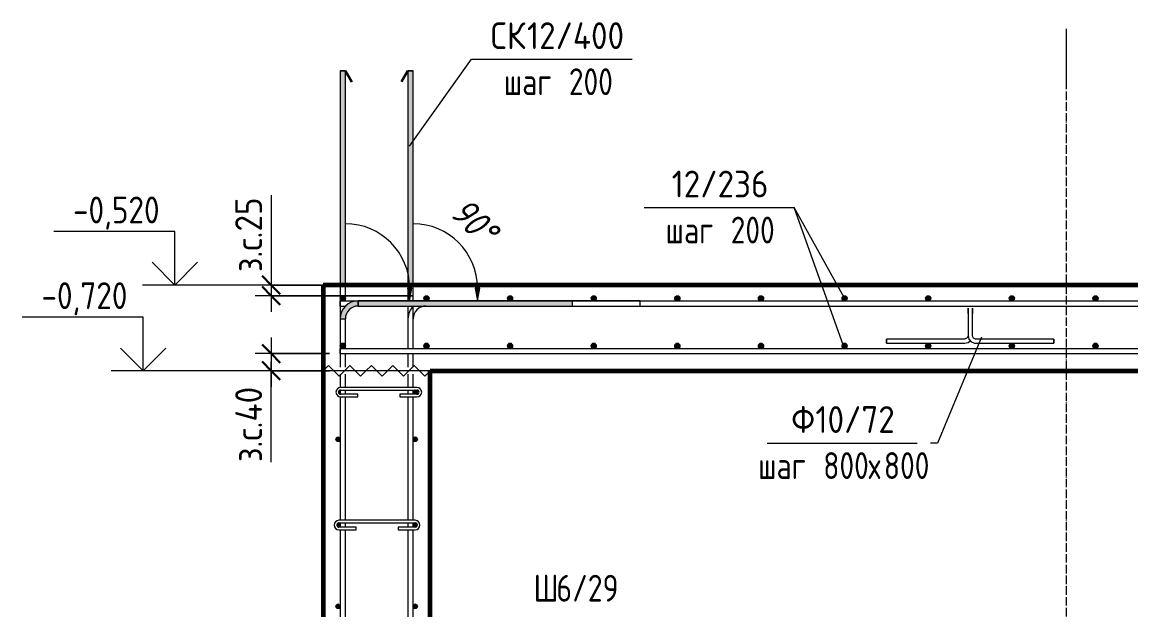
# Model space of a CAD drawing. Header units: millimetres. Extents: x 56549 to 83419, y -3049 to 32998.
# Drawn here: x 64580 to 67167, y -1278 to 93 of the extents above; entities that cross this region are included whole.
import ezdxf

# ---------------------------------------------------------------- set-up
doc = ezdxf.new("R2010")
doc.units = ezdxf.units.MM
doc.linetypes.add('02 Штрихпунктирная _20 мм_', pattern=[25, 20, -2.5, 0, -2.5])
for name, color, linetype, lineweight in [('AA_Dim', 7, 'Continuous', 9), ('AA_Dim-25', 7, 'Continuous', 9), ('AA_Oformlenie', 7, 'Continuous', 9), ('AA_Vinoska', 7, 'Continuous', 9), ('AA_Visotnaya otmetka', 7, 'Continuous', 9), ('AF_Perekritie_Опалубка', 253, 'Continuous', 20), ('AF_Stena_Опалубка', 253, 'Continuous', 20), ('KR_Armatura', 7, 'Continuous', 20), ('KR_Armatura_Tonkie', 7, 'Continuous', 20), ('Оси', 7, 'Continuous', 9)]:
    doc.layers.add(name, color=color, linetype=linetype, lineweight=lineweight)
doc.styles.add('GOST Common', font='GOST_Common.ttf', dxfattribs={"width": 0.85, "height": 62.5})
doc.styles.add('ISOCPEUR_5', font='isocpeur.TTF', dxfattribs={"width": 0.9, "height": 62.5})
doc.styles.add('ISOCPEUR_6', font='isocpeur.TTF', dxfattribs={"width": 0.8, "height": 62.5})
doc.styles.add('ISOCPEUR_7', font='isocpeur.TTF', dxfattribs={"width": 0.85, "height": 62.5})
doc.styles.add('ISOCPEUR_I', font='isocpeui.ttf', dxfattribs={"width": 0.85, "height": 62.5})
doc.dimstyles.new('00_Точн_3_знака__прозр__2', dxfattribs={"dimscale": 304.8, "dimtxt": 62.672186, "dimasz": 0.139436, "dimexe": 0.123031, "dimexo": 0.082021, "dimgap": 0.008202, "dimtad": 1, "dimdec": 3, "dimrnd": 0.001, "dimdsep": 46, "dimtxsty": 'ISOCPEUR_5', "dimblk1": 'OBLIQUE', "dimblk2": 'OBLIQUE', "dimsah": 1, "dimcen": 0.09, "dimdle": 0.123031, "dimazin": 0, "dimtfac": 1, "dimtdec": 4, "dimtix": 1, "dimtmove": 1, "dimatfit": 3, "dimfxl": 1, "dimtvp": 1, "dimtolj": 1, "dimtzin": 0, "dimlwd": 18, "dimlwe": 18, "dimarcsym": 2})

# ---------------------------------------------------------------- blocks, each defined once
blk = doc.blocks.new('351_Ряд стержней П переменный шаг _НесАрм_РабПлоск_ - Тип 1-V2-Сечение 2')
at = {"layer": 'KR_Armatura_Tonkie'}
for points in [[(58305.1, -520), (58317.1, -520), (58316.9, -20), (58305.1, -20), (58305.1, -517)], [(58463.1, -520), (58475.1, -520), (58474.9, -20), (58463.1, -20), (58463.1, -451.9)]]:
    blk.add_hatch(color=256, dxfattribs=at).paths.add_polyline_path(points)
for p, q in [((58305.1, -20), (58305.1, -520)), ((58305.1, -20), (58305.1, -520)), ((58305.1, -20), (58317.1, -20)), ((58305.1, -20), (58305.1, -520)), ((58316.9, -20), (58305.3, -20)), ((58305.3, -20), (58316.9, -20)), ((58316.9, -20), (58305.3, -20)), ((58316.9, -20), (58305.3, -20)), ((58305.3, -20), (58316.9, -20)), ((58317.1, -520), (58317.1, -20)), ((58317.1, -520), (58317.1, -20)), ((58317.1, -520), (58317.1, -20)), ((58463.1, -20), (58463.1, -520)), ((58463.1, -20), (58463.1, -520)), ((58463.1, -20), (58475.1, -20)), ((58463.1, -20), (58463.1, -520)), ((58463.5, -20), (58474.9, -20)), ((58474.9, -20), (58463.5, -20)), ((58474.9, -20), (58463.5, -20)), ((58463.5, -20), (58474.9, -20)), ((58474.9, -20), (58463.5, -20)), ((58475.1, -520), (58475.1, -20)), ((58475.1, -520), (58475.1, -20)), ((58475.1, -520), (58475.1, -20)), ((58305.1, -520), (58305.1, -598.2)), ((58305.1, -520), (58305.1, -598.2)), ((58305.1, -520), (58305.1, -598.2)), ((58317.1, -557), (58317.1, -520)), ((58317.1, -557), (58317.1, -520)), ((58317.1, -557), (58317.1, -520)), ((58463.1, -520), (58463.1, -527)), ((58463.1, -520), (58463.1, -527)), ((58463.1, -520), (58463.1, -527)), ((58463.1, -534.9), (58463.1, -557)), ((58463.1, -534.9), (58463.1, -557)), ((58463.1, -534.9), (58463.1, -557)), ((58475.1, -557), (58475.1, -520)), ((58475.1, -557), (58475.1, -520)), ((58475.1, -557), (58475.1, -520)), ((58317.1, -569.6), (58317.1, -569)), ((58317.1, -569.6), (58317.1, -569)), ((58317.1, -569.6), (58317.1, -569)), ((58463.1, -569), (58463.1, -668)), ((58463.1, -569), (58463.1, -668)), ((58463.1, -569), (58463.1, -668)), ((58475.1, -668), (58475.1, -569)), ((58475.1, -668), (58475.1, -569)), ((58475.1, -668), (58475.1, -569)), ((58305.1, -599), (58305.1, -712)), ((58305.1, -599), (58305.1, -712)), ((58305.1, -599), (58305.1, -712)), ((58317.1, -668), (58317.1, -598.2)), ((58317.1, -668), (58317.1, -598.2)), ((58317.1, -668), (58317.1, -598.2)), ((58317.1, -712), (58317.1, -680)), ((58317.1, -712), (58317.1, -680)), ((58317.1, -712), (58317.1, -680)), ((58463.1, -680), (58463.1, -712)), ((58463.1, -680), (58463.1, -712)), ((58463.1, -680), (58463.1, -712)), ((58475.1, -712), (58475.1, -680)), ((58475.1, -712), (58475.1, -680)), ((58475.1, -712), (58475.1, -680)), ((58305.1, -728), (58305.1, -759.1)), ((58305.1, -728), (58305.1, -759.1)), ((58305.1, -728), (58305.1, -759.1)), ((58317.1, -759), (58317.1, -728)), ((58317.1, -759), (58317.1, -728)), ((58317.1, -759), (58317.1, -728)), ((58463.1, -728), (58463.1, -759)), ((58463.1, -728), (58463.1, -759)), ((58463.1, -728), (58463.1, -759)), ((58475.1, -759), (58475.1, -728)), ((58475.1, -759), (58475.1, -728)), ((58475.1, -759), (58475.1, -728)), ((58305.1, -765.1), (58305.1, -774.9)), ((58305.1, -765.1), (58305.1, -774.9)), ((58305.1, -765.1), (58305.1, -774.9)), ((58317.1, -775), (58317.1, -765)), ((58317.1, -775), (58317.1, -765)), ((58317.1, -775), (58317.1, -765)), ((58463.1, -765), (58463.1, -775)), ((58463.1, -765), (58463.1, -775)), ((58463.1, -765), (58463.1, -775)), ((58475.1, -775), (58475.1, -765)), ((58475.1, -775), (58475.1, -765)), ((58475.1, -775), (58475.1, -765)), ((58305.1, -780.9), (58305.1, -1069)), ((58305.1, -780.9), (58305.1, -1069)), ((58305.1, -780.9), (58305.1, -1069)), ((58317.1, -1069), (58317.1, -781)), ((58317.1, -1069), (58317.1, -781)), ((58317.1, -1069), (58317.1, -781)), ((58463.1, -781), (58463.1, -1069)), ((58463.1, -781), (58463.1, -1069)), ((58463.1, -781), (58463.1, -1069)), ((58475.1, -1069), (58475.1, -781)), ((58475.1, -1069), (58475.1, -781)), ((58475.1, -1069), (58475.1, -781)), ((58305.1, -1075), (58305.1, -1085)), ((58305.1, -1075), (58305.1, -1085)), ((58305.1, -1075), (58305.1, -1085)), ((58317.1, -1085), (58317.1, -1075)), ((58317.1, -1085), (58317.1, -1075)), ((58317.1, -1085), (58317.1, -1075)), ((58463.1, -1075), (58463.1, -1085)), ((58463.1, -1075), (58463.1, -1085)), ((58463.1, -1075), (58463.1, -1085)), ((58475.1, -1085), (58475.1, -1075)), ((58475.1, -1085), (58475.1, -1075)), ((58475.1, -1085), (58475.1, -1075)), ((58305.1, -1091), (58305.1, -1448.9)), ((58305.1, -1091), (58305.1, -1448.9)), ((58305.1, -1091), (58305.1, -1448.9)), ((58317.1, -1448.9), (58317.1, -1091)), ((58317.1, -1448.9), (58317.1, -1091)), ((58317.1, -1448.9), (58317.1, -1091)), ((58463.1, -1091), (58463.1, -1448.9)), ((58463.1, -1091), (58463.1, -1448.9)), ((58463.1, -1091), (58463.1, -1448.9)), ((58475.1, -1448.9), (58475.1, -1091)), ((58475.1, -1448.9), (58475.1, -1091)), ((58475.1, -1448.9), (58475.1, -1091)), ((58305.1, -1454.9), (58305.1, -1464.9)), ((58305.1, -1454.9), (58305.1, -1464.9)), ((58305.1, -1454.9), (58305.1, -1464.9)), ((58305.1, -1470.9), (58305.1, -1692)), ((58305.1, -1470.9), (58305.1, -1692)), ((58305.1, -1470.9), (58305.1, -1692)), ((58317.1, -1464.9), (58317.1, -1454.9)), ((58317.1, -1464.9), (58317.1, -1454.9)), ((58317.1, -1464.9), (58317.1, -1454.9)), ((58317.1, -1692), (58317.1, -1470.9)), ((58317.1, -1692), (58317.1, -1470.9)), ((58317.1, -1692), (58317.1, -1470.9)), ((58463.1, -1454.9), (58463.1, -1464.9)), ((58463.1, -1454.9), (58463.1, -1464.9)), ((58463.1, -1454.9), (58463.1, -1464.9)), ((58463.1, -1470.9), (58463.1, -1692)), ((58463.1, -1470.9), (58463.1, -1692)), ((58463.1, -1470.9), (58463.1, -1692)), ((58475.1, -1464.9), (58475.1, -1454.9)), ((58475.1, -1464.9), (58475.1, -1454.9)), ((58475.1, -1464.9), (58475.1, -1454.9)), ((58475.1, -1692), (58475.1, -1470.9)), ((58475.1, -1692), (58475.1, -1470.9)), ((58475.1, -1692), (58475.1, -1470.9)), ((58305.1, -1708), (58305.1, -1918)), ((58305.1, -1708), (58305.1, -1918)), ((58305.1, -1708), (58305.1, -1918)), ((58317.1, -1752), (58317.1, -1708)), ((58317.1, -1752), (58317.1, -1708)), ((58317.1, -1752), (58317.1, -1708)), ((58463.1, -1708), (58463.1, -1752)), ((58463.1, -1708), (58463.1, -1752)), ((58463.1, -1708), (58463.1, -1752)), ((58475.1, -1752), (58475.1, -1708)), ((58475.1, -1752), (58475.1, -1708)), ((58475.1, -1752), (58475.1, -1708)), ((58317.1, -1764.7), (58317.1, -1764.2)), ((58317.1, -1918), (58317.1, -1764.2)), ((58317.1, -1764.7), (58317.1, -1764.2)), ((58463.1, -1764.2), (58463.1, -1918)), ((58463.1, -1764.2), (58463.1, -1918)), ((58463.1, -1764.2), (58463.1, -1918)), ((58475.1, -1918), (58475.1, -1764.2)), ((58475.1, -1918), (58475.1, -1764.2)), ((58475.1, -1918), (58475.1, -1764.2)), ((58317.1, -1918), (58317.1, -1794)), ((58317.1, -1918), (58317.1, -1794)), ((58320, -1930.5), (58317.7, -1923)), ((58320, -1930.5), (58317.7, -1923)), ((58326.7, -1939.9), (58320.8, -1932.3)), ((58326.7, -1939.9), (58320.8, -1932.3)), ((58454.9, -1938.4), (58447.4, -1944.3)), ((58454.9, -1938.4), (58447.4, -1944.3)), ((58460.3, -1930), (58456.3, -1936.5)), ((58460.3, -1930), (58456.3, -1936.5)), ((58463.1, -1918), (58461.3, -1927.5)), ((58463.1, -1918), (58461.3, -1927.5)), ((58335, -1945.2), (58328.5, -1941.3)), ((58335, -1945.2), (58328.5, -1941.3)), ((58347.1, -1948), (58337.5, -1946.3)), ((58347.1, -1948), (58337.5, -1946.3)), ((58433.1, -1948), (58347.1, -1948)), ((58433.1, -1948), (58347.1, -1948)), ((58433.1, -1948), (58347.1, -1948)), ((58347.1, -1960), (58433.1, -1960)), ((58347.1, -1960), (58433.1, -1960)), ((58347.1, -1960), (58433.1, -1960)), ((58445.5, -1945), (58438, -1947.3)), ((58445.5, -1945), (58438, -1947.3))]:
    blk.add_line(p, q, dxfattribs=at)
at = {"layer": 'KR_Armatura_Tonkie', "lineweight": 35}
for p, q in [((58317.1, -20), (58332.1, -46)), ((58317.1, -20), (58332.1, -46)), ((58317.1, -20), (58332.1, -46)), ((58463.1, -20), (58448.1, -46)), ((58463.1, -20), (58448.1, -46)), ((58463.1, -20), (58448.1, -46))]:
    blk.add_line(p, q, dxfattribs=at)
at = {"layer": 'KR_Armatura_Tonkie', "flags": 128}
for points in [[(58305.1, -1918), (58307, -1930.7), (58312.7, -1942.2), (58318.3, -1948)], [(58306.9, -1929.8), (58307, -1930.7), (58308.4, -1933.4)], [(58306.9, -1929.8), (58307, -1930.7), (58308.4, -1933.4)], [(58347.1, -1948), (58336.4, -1946), (58327.1, -1940.4), (58320.5, -1931.9), (58317.3, -1921.5), (58317.1, -1918)], [(58463.1, -1918), (58461.1, -1928.7), (58455.5, -1937.9), (58447, -1944.6), (58436.6, -1947.8), (58433.1, -1948)], [(58461.7, -1948), (58466.5, -1943.4), (58472.6, -1932.1), (58475, -1919.5), (58475.1, -1918)], [(58471.2, -1934.7), (58472.6, -1932.1), (58472.9, -1930.6)], [(58471.2, -1934.7), (58472.6, -1932.1), (58472.9, -1930.6)], [(58474.5, -1922.4), (58475, -1919.5), (58475.1, -1918)], [(58474.5, -1922.4), (58475, -1919.5), (58475.1, -1918)], [(58312, -1940.7), (58312.7, -1942.2), (58314.7, -1944.3)], [(58312, -1940.7), (58312.7, -1942.2), (58314.7, -1944.3)], [(58464.8, -1945.1), (58466.5, -1943.4), (58467.6, -1941.4)], [(58464.8, -1945.1), (58466.5, -1943.4), (58467.6, -1941.4)]]:
    blk.add_lwpolyline(points, dxfattribs=at)
blk = doc.blocks.new('261_Лягушка _НесАрм_РабПлоск_ - 10 А240-3717144-Сечение 2')
at = {"layer": 'KR_Armatura_Tonkie'}
for p, q in [((59770.1, -586.5), (59770.1, -638.5)), ((59770.1, -586.5), (59770.1, -638.5)), ((59780.1, -638.5), (59780.1, -586.5)), ((59780.1, -638.5), (59780.1, -586.5)), ((59762.6, -646), (59580.1, -646)), ((59580.1, -656), (59580.1, -646)), ((59580.1, -646.2), (59580.1, -655.8)), ((59970.1, -646), (59787.6, -646)), ((59970.1, -646), (59970.1, -656)), ((59970.1, -655.8), (59970.1, -646.2)), ((59580.1, -656), (59762.6, -656)), ((59787.6, -656), (59970.1, -656))]:
    blk.add_line(p, q, dxfattribs=at)
at = {"layer": 'KR_Armatura_Tonkie', "flags": 128}
for points in [[(59770.1, -586.5), (59770.1, -579.8), (59770.1, -575.2), (59770.1, -574)], [(59770.1, -574), (59770.1, -575.9), (59770.1, -581.1), (59770.1, -586.5)], [(59780.1, -574), (59780.1, -575.9), (59780.1, -581.1), (59780.1, -586.5)], [(59780.1, -586.5), (59780.1, -579.8), (59780.1, -575.2), (59780.1, -574)], [(59770.1, -638.5), (59768.2, -643.5), (59763.4, -645.9), (59762.6, -646)], [(59770.1, -638.5), (59772, -646.5), (59777.4, -652.7), (59785, -655.8), (59787.6, -656)], [(59787.6, -646), (59782.6, -644.1), (59780.1, -639.4), (59780.1, -638.5)], [(59762.6, -656), (59770.6, -654.1), (59774.8, -650.4)]]:
    blk.add_lwpolyline(points, dxfattribs=at)
blk = doc.blocks.new('079_Шпилька _ЭлУзла_ - d6 А240-V5-Сечение 2')
at = {"layer": 'AA_Oformlenie'}
for p, q in [((58480.1, -1069), (58302.1, -1069)), ((58302.1, -1075), (58480.1, -1075)), ((58342.1, -1085), (58302.1, -1085)), ((58342.1, -1091), (58342.1, -1085)), ((58480.1, -1085), (58440.1, -1085)), ((58440.1, -1085), (58440.1, -1091)), ((58302.1, -1091), (58342.1, -1091)), ((58440.1, -1091), (58480.1, -1091))]:
    blk.add_line(p, q, dxfattribs=at)
for centre, radius, start, end in [((58302.1, -1080), 11, 90, 270), ((58302.1, -1080), 5, 90, 270), ((58480.1, -1080), 11, 270, 90), ((58480.1, -1080), 5, 270, 90)]:
    blk.add_arc(centre, radius, start, end, dxfattribs=at)
blk = doc.blocks.new('079_Шпилька _ЭлУзла_ - d6 А240-V6-Сечение 2')
at = {"layer": 'AA_Oformlenie'}
for p, q in [((58484.1, -759), (58306.1, -759)), ((58306.1, -765), (58484.1, -765)), ((58346.1, -775), (58306.1, -775)), ((58346.1, -781), (58346.1, -775)), ((58484.1, -775), (58444.1, -775)), ((58444.1, -775), (58444.1, -781)), ((58306.1, -781), (58346.1, -781)), ((58444.1, -781), (58484.1, -781))]:
    blk.add_line(p, q, dxfattribs=at)
for centre, radius, start, end in [((58306.1, -770), 11, 90, 270), ((58306.1, -770), 5, 90, 270), ((58484.1, -770), 11, 270, 90), ((58484.1, -770), 5, 270, 90)]:
    blk.add_arc(centre, radius, start, end, dxfattribs=at)
blk = doc.blocks.new('Последовательность узлов - 3мм масшт20 маскировка-904226-Сечение 2')
at = {"layer": 'AA_Oformlenie'}
for p, q in [((58265.1, -720), (58277.6, -707.5)), ((58302.6, -732.5), (58277.6, -707.5)), ((58315.1, -720), (58302.6, -732.5)), ((58315.1, -720), (58327.6, -707.5)), ((58352.6, -732.5), (58327.6, -707.5)), ((58365.1, -720), (58352.6, -732.5)), ((58365.1, -720), (58377.6, -707.5)), ((58402.6, -732.5), (58377.6, -707.5)), ((58415.1, -720), (58402.6, -732.5)), ((58415.1, -720), (58427.6, -707.5)), ((58452.6, -732.5), (58427.6, -707.5)), ((58465.1, -720), (58452.6, -732.5)), ((58465.1, -720), (58477.6, -707.5)), ((58502.6, -732.5), (58477.6, -707.5)), ((58515.1, -720), (58502.6, -732.5))]:
    blk.add_line(p, q, dxfattribs=at)
blk = doc.blocks.new('079_Обозначение загиба стержня _ЭлУзла_ - Сплошные линии-3749527-Сечение 2')
at = {"layer": 'AA_Oformlenie'}
blk.add_hatch(color=256, dxfattribs=at).paths.add_polyline_path([(58625.1, -557), (58630.4, -527), (58619.8, -527)])
for p, q in [((58630.4, -527), (58619.8, -527)), ((58619.8, -527), (58625.1, -557)), ((58625.1, -557), (58630.4, -527)), ((59005.1, -557), (58505.1, -557)), ((58505.1, -569), (59005.1, -569)), ((59005.1, -569), (59005.1, -557))]:
    blk.add_line(p, q, dxfattribs=at)
for centre, radius, start, end in [((58475.1, -527), 150, 0.0049, 90), ((58505.1, -599), 42, 134.2549, 180), ((58505.1, -599), 30, 90, 180)]:
    blk.add_arc(centre, radius, start, end, dxfattribs=at)
blk = doc.blocks.new('079_Обозначение загиба стержня _ЭлУзла_ - Сплошные линии-3749547-Сечение 2')
at = {"layer": 'AA_Oformlenie'}
for points in [[(58467, -557), (58472.1, -527), (58461.7, -527), (58466.1, -552)], [(58305, -599), (58317, -599), (58318, -591.2), (58321, -584), (58326, -577.6), (58332, -573), (58339.2, -570), (58347, -569), (58347, -557), (58336.1, -558.4), (58326, -562.6), (58316.7, -570), (58310.6, -578), (58306.4, -588.1), (58305.1, -598.2)], [(58847, -569), (58847, -557), (58347, -557), (58347, -569), (58746.6, -569)]]:
    blk.add_hatch(color=256, dxfattribs=at).paths.add_polyline_path(points)
for p, q in [((58472.2, -527), (58461.7, -527)), ((58461.7, -527), (58467, -557)), ((58467, -557), (58472.2, -527)), ((58347, -569), (58347, -557)), ((58847, -557), (58347, -557)), ((58847, -557), (58347, -557)), ((58347, -557), (58347, -569)), ((58347, -569), (58847, -569)), ((58347, -569), (58847, -569)), ((58847, -569), (58847, -557)), ((58847, -569), (58847, -557)), ((58305, -599), (58317, -599))]:
    blk.add_line(p, q, dxfattribs=at)
for centre, radius, start, end in [((58317, -527), 150, 0.0049, 90), ((58347, -599), 42, 90, 180), ((58347, -599), 42, 90, 180), ((58347, -599), 30, 90, 180), ((58347, -599), 30, 90, 180)]:
    blk.add_arc(centre, radius, start, end, dxfattribs=at)
blk = doc.blocks.new('DIMBLOCK40-Сечение 2')
at = {"layer": 'AA_Dim-25', "lineweight": 18}
for p, q in [((65161.1, -642.5), (65161.1, -757.5)), ((65297.3, -680), (65123.6, -680)), ((65161.1, -680), (65297.3, -680)), ((65297.3, -720), (65123.6, -720)), ((65161.1, -723.6), (65161.1, -700)), ((65161.1, -720), (65297.3, -720)), ((65161.1, -933.1), (65161.1, -723.6))]:
    blk.add_line(p, q, dxfattribs=at)
at = {"layer": 'AA_Dim-25', "lineweight": 30}
for p, q in [((65161.1, -680), (65139.9, -658.7)), ((65161.1, -680), (65182.4, -701.2)), ((65161.1, -720), (65139.9, -698.7)), ((65161.1, -720), (65182.4, -741.2))]:
    blk.add_line(p, q, dxfattribs=at)
at = {"layer": 'AA_Dim-25', "color": 0, "lineweight": 18, "insert": (65077.2, -933.1), "char_height": 62.5, "width": 221.363, "attachment_point": 1, "rotation": 90, "line_spacing_factor": 1.135194, "style": 'ISOCPEUR_5'}
blk.add_mtext('з.с.40', dxfattribs=at)
blk = doc.blocks.new('_Oblique')
at = {"color": 0, "linetype": 'ByBlock', "lineweight": -2}
blk.add_line((-0.5, -0.5), (0.5, 0.5), dxfattribs=at)
blk = doc.blocks.new('DIMBLOCK41-Сечение 2')
at = {"layer": 'AA_Dim-25', "lineweight": 18}
for p, q in [((65161.1, -310), (65161.1, -514.8)), ((65161.1, -482.5), (65161.1, -582.5)), ((65161.1, -514.8), (65161.1, -532.5)), ((65297.3, -520), (65123.6, -520)), ((65161.1, -520), (65297.3, -520)), ((65492.4, -545), (65123.6, -545)), ((65161.1, -545), (65492.4, -545))]:
    blk.add_line(p, q, dxfattribs=at)
at = {"layer": 'AA_Dim-25', "lineweight": 30}
for p, q in [((65161.1, -520), (65139.9, -498.7)), ((65161.1, -545), (65139.9, -523.7)), ((65161.1, -520), (65182.4, -541.2)), ((65161.1, -545), (65182.4, -566.2))]:
    blk.add_line(p, q, dxfattribs=at)
at = {"layer": 'AA_Dim-25', "color": 0, "lineweight": 18, "insert": (65077.2, -489.8), "char_height": 62.5, "width": 215.687, "attachment_point": 1, "rotation": 90, "line_spacing_factor": 1.135194, "style": 'ISOCPEUR_5'}
blk.add_mtext('з.с.25', dxfattribs=at)
blk = doc.blocks.new('042_М_Арматуры - Диам длина поз _ Шаг-2260295-Сечение 2')
at = {"layer": 'AA_Vinoska'}
blk.add_line((59014, -339.3), (59364, -339.3), dxfattribs=at)
blk = doc.blocks.new('042_М_Арматуры - Диам длина поз _ Комментарий-2260297-Сечение 2')
at = {"layer": 'AA_Vinoska'}
blk.add_line((59277.9, -1494.8), (59627.9, -1494.8), dxfattribs=at)
blk = doc.blocks.new('Высотные отметки - Стрелка вверх-400292-Сечение 2')
at = {"layer": 'AA_Vinoska'}
for p, q in [((57918.8, -395), (57636.3, -395)), ((57918.8, -520), (57918.8, -395)), ((57918.8, -520), (57865.8, -467)), ((57918.8, -520), (57971.9, -467)), ((57993.8, -520), (57843.8, -520))]:
    blk.add_line(p, q, dxfattribs=at)

msp = doc.modelspace()

# ---------------------------------------------------------------- hatches: boundary and pattern name
at = {"layer": 'KR_Armatura'}
h = msp.add_hatch(color=256, dxfattribs=at)
edge = h.paths.add_edge_path()
edge.add_arc((65328.2593, -551), 6, 0, 360)
for points in [[(65325.2593, -556.1962), (65331.2593, -556.1962), (65334.2593, -551), (65331.2593, -545.8038), (65325.2593, -545.8038), (65322.2593, -551)], [(65520.4172, -556.1962), (65526.4172, -556.1962), (65529.4172, -551), (65526.4172, -545.8038), (65520.4172, -545.8038), (65517.4172, -551)], [(65715.5751, -556.1962), (65721.5751, -556.1962), (65724.5751, -551), (65721.5751, -545.8038), (65715.5751, -545.8038), (65712.5751, -551)], [(65910.733, -556.1962), (65916.733, -556.1962), (65919.733, -551), (65916.733, -545.8038), (65910.733, -545.8038), (65907.733, -551)], [(66105.8909, -556.1962), (66111.8909, -556.1962), (66114.8909, -551), (66111.8909, -545.8038), (66105.8909, -545.8038), (66102.8909, -551)], [(66301.0488, -556.1962), (66307.0488, -556.1962), (66310.0488, -551), (66307.0488, -545.8038), (66301.0488, -545.8038), (66298.0488, -551)], [(66496.2067, -556.1962), (66502.2067, -556.1962), (66505.2067, -551), (66502.2067, -545.8038), (66496.2067, -545.8038), (66493.2067, -551)], [(66691.3646, -556.1962), (66697.3646, -556.1962), (66700.3646, -551), (66697.3646, -545.8038), (66691.3646, -545.8038), (66688.3646, -551)], [(66886.5225, -556.1962), (66892.5225, -556.1962), (66895.5225, -551), (66892.5225, -545.8038), (66886.5225, -545.8038), (66883.5225, -551)], [(67081.6804, -556.1962), (67087.6804, -556.1962), (67090.6804, -551), (67087.6804, -545.8038), (67081.6804, -545.8038), (67078.6804, -551)], [(65325.2593, -667.1962), (65331.2593, -667.1962), (65334.2593, -662), (65331.2593, -656.8038), (65325.2593, -656.8038), (65322.2593, -662)], [(65520.4172, -667.1962), (65526.4172, -667.1962), (65529.4172, -662), (65526.4172, -656.8038), (65520.4172, -656.8038), (65517.4172, -662)], [(65715.5751, -667.1962), (65721.5751, -667.1962), (65724.5751, -662), (65721.5751, -656.8038), (65715.5751, -656.8038), (65712.5751, -662)], [(65910.733, -667.1962), (65916.733, -667.1962), (65919.733, -662), (65916.733, -656.8038), (65910.733, -656.8038), (65907.733, -662)], [(66105.8909, -667.1962), (66111.8909, -667.1962), (66114.8909, -662), (66111.8909, -656.8038), (66105.8909, -656.8038), (66102.8909, -662)], [(66301.0488, -667.1962), (66307.0488, -667.1962), (66310.0488, -662), (66307.0488, -656.8038), (66301.0488, -656.8038), (66298.0488, -662)], [(66496.2067, -667.1962), (66502.2067, -667.1962), (66505.2067, -662), (66502.2067, -656.8038), (66496.2067, -656.8038), (66493.2067, -662)], [(66691.3646, -667.1962), (66697.3646, -667.1962), (66700.3646, -662), (66697.3646, -656.8038), (66691.3646, -656.8038), (66688.3646, -662)], [(66886.5225, -667.1962), (66892.5225, -667.1962), (66895.5225, -662), (66892.5225, -656.8038), (66886.5225, -656.8038), (66883.5225, -662)], [(67081.6804, -667.1962), (67087.6804, -667.1962), (67090.6804, -662), (67087.6804, -656.8038), (67081.6804, -656.8038), (67078.6804, -662)], [(65320.2361, -773.9286), (65322.0146, -768.4549), (65319.5631, -766.6738), (65318.9292, -767.5), (65318.4297, -768.7059), (65318.2593, -770), (65318.4297, -771.2941), (65319.1955, -772.847), (65319.7238, -773.5355)], [(65494.3204, -774.0451), (65500.1982, -774.0451), (65502.0146, -768.4549), (65497.2593, -765), (65492.504, -768.4549)], [(65314.3204, -884.0451), (65320.1982, -884.0451), (65322.0146, -878.4549), (65317.2593, -875), (65312.504, -878.4549)], [(65494.3204, -884.0451), (65500.1982, -884.0451), (65502.0146, -878.4549), (65497.2593, -875), (65492.504, -878.4549)], [(65320.1982, -1084.0451), (65322.0146, -1078.4549), (65317.665, -1075.2947), (65316.4123, -1075.9361), (65315.7238, -1076.4645), (65314.9292, -1077.5), (65314.4297, -1078.7059), (65314.3815, -1080.9279), (65314.4297, -1081.2941), (65315.1955, -1082.847), (65316.3878, -1084.0451), (65316.7593, -1084.0451)], [(65494.3204, -1084.0451), (65500.2206, -1083.9761), (65501.9722, -1078.4241), (65497.0248, -1075.1704), (65492.504, -1078.4549), (65493.3075, -1080.9279)], [(65314.3204, -1274.0451), (65320.1982, -1274.0451), (65322.0146, -1268.4549), (65317.2593, -1265), (65312.504, -1268.4549)], [(65494.3204, -1274.0451), (65500.1982, -1274.0451), (65502.0146, -1268.4549), (65497.2593, -1265), (65492.504, -1268.4549)]]:
    msp.add_hatch(color=256, dxfattribs=at).paths.add_polyline_path(points)
h = msp.add_hatch(color=256, dxfattribs=at)
edge = h.paths.add_edge_path()
edge.add_arc((65523.4172, -551), 6, 0, 360)
h = msp.add_hatch(color=256, dxfattribs=at)
edge = h.paths.add_edge_path()
edge.add_arc((65718.5751, -551), 6, 0, 360)
h = msp.add_hatch(color=256, dxfattribs=at)
edge = h.paths.add_edge_path()
edge.add_arc((65913.733, -551), 6, 0, 360)
h = msp.add_hatch(color=256, dxfattribs=at)
edge = h.paths.add_edge_path()
edge.add_arc((66108.8909, -551), 6, 0, 360)
h = msp.add_hatch(color=256, dxfattribs=at)
edge = h.paths.add_edge_path()
edge.add_arc((66304.0488, -551), 6, 0, 360)
h = msp.add_hatch(color=256, dxfattribs=at)
edge = h.paths.add_edge_path()
edge.add_arc((66499.2067, -551), 6, 0, 360)
h = msp.add_hatch(color=256, dxfattribs=at)
edge = h.paths.add_edge_path()
edge.add_arc((66694.3646, -551), 6, 0, 360)
h = msp.add_hatch(color=256, dxfattribs=at)
edge = h.paths.add_edge_path()
edge.add_arc((66889.5225, -551), 6, 0, 360)
h = msp.add_hatch(color=256, dxfattribs=at)
edge = h.paths.add_edge_path()
edge.add_arc((67084.6804, -551), 6, 0, 360)
h = msp.add_hatch(color=256, dxfattribs=at)
edge = h.paths.add_edge_path()
edge.add_arc((65328.2593, -662), 6, 0, 360)
h = msp.add_hatch(color=256, dxfattribs=at)
edge = h.paths.add_edge_path()
edge.add_arc((65523.4172, -662), 6, 0, 360)
h = msp.add_hatch(color=256, dxfattribs=at)
edge = h.paths.add_edge_path()
edge.add_arc((65718.5751, -662), 6, 0, 360)
h = msp.add_hatch(color=256, dxfattribs=at)
edge = h.paths.add_edge_path()
edge.add_arc((65913.733, -662), 6, 0, 360)
h = msp.add_hatch(color=256, dxfattribs=at)
edge = h.paths.add_edge_path()
edge.add_arc((66108.8909, -662), 6, 0, 360)
h = msp.add_hatch(color=256, dxfattribs=at)
edge = h.paths.add_edge_path()
edge.add_arc((66304.0488, -662), 6, 0, 360)
h = msp.add_hatch(color=256, dxfattribs=at)
edge = h.paths.add_edge_path()
edge.add_arc((66499.2067, -662), 6, 0, 360)
h = msp.add_hatch(color=256, dxfattribs=at)
edge = h.paths.add_edge_path()
edge.add_arc((66694.3646, -662), 6, 0, 360)
h = msp.add_hatch(color=256, dxfattribs=at)
edge = h.paths.add_edge_path()
edge.add_arc((66889.5225, -662), 6, 0, 360)
h = msp.add_hatch(color=256, dxfattribs=at)
edge = h.paths.add_edge_path()
edge.add_arc((67084.6804, -662), 6, 0, 360)
h = msp.add_hatch(color=256, dxfattribs=at)
edge = h.paths.add_edge_path()
edge.add_arc((65317.2593, -770), 5, 307.4998646, 415.1177252)
edge.add_line((65320.1188, -765.8984), (65317.2593, -770))
edge.add_line((65317.2593, -770), (65320.3031, -773.9668))
h = msp.add_hatch(color=256, dxfattribs=at)
edge = h.paths.add_edge_path()
edge.add_arc((65497.2593, -770), 5, 0, 360)
h = msp.add_hatch(color=256, dxfattribs=at)
edge = h.paths.add_edge_path()
edge.add_arc((65317.2593, -880), 5, 0, 360)
h = msp.add_hatch(color=256, dxfattribs=at)
edge = h.paths.add_edge_path()
edge.add_arc((65497.2593, -880), 5, 0, 360)
h = msp.add_hatch(color=256, dxfattribs=at)
edge = h.paths.add_edge_path()
edge.add_arc((65317.2593, -1080), 5, 259.3249908, 443.8577852)
edge.add_line((65317.7943, -1075.0287), (65317.2593, -1080))
edge.add_line((65317.2593, -1080), (65316.3331, -1084.9135))
h = msp.add_hatch(color=256, dxfattribs=at)
edge = h.paths.add_edge_path()
edge.add_arc((65497.2593, -1080), 5, 90, 305.1737525)
edge.add_line((65500.1396, -1084.087), (65497.2593, -1080))
edge.add_line((65497.2593, -1080), (65497.2593, -1075))
h = msp.add_hatch(color=256, dxfattribs=at)
edge = h.paths.add_edge_path()
edge.add_arc((65497.2593, -1080), 5, 18.6414788, 90)
edge.add_line((65497.2593, -1075), (65497.2593, -1080))
edge.add_line((65497.2593, -1080), (65501.997, -1078.4018))
h = msp.add_hatch(color=256, dxfattribs=at)
edge = h.paths.add_edge_path()
edge.add_arc((65497.2593, -1080), 5, 306.8880333, 377.4839129)
edge.add_line((65502.0283, -1078.4978), (65497.2593, -1080))
edge.add_line((65497.2593, -1080), (65500.2606, -1083.9991))
h = msp.add_hatch(color=256, dxfattribs=at)
edge = h.paths.add_edge_path()
edge.add_arc((65317.2593, -1270), 5, 0, 360)
h = msp.add_hatch(color=256, dxfattribs=at)
edge = h.paths.add_edge_path()
edge.add_arc((65497.2593, -1270), 5, 0, 360)

# ---------------------------------------------------------------- linework, layer by layer
at = {"layer": 'AA_Vinoska'}
for p, q in [((65484.1479, -196.2267), (65628.2707, 6.8839)), ((65628.2707, 6.8839), (65653.5554, 6.8839)), ((66496.2742, -662), (66381.1962, -339.2906)), ((66498.4344, -548.767), (66381.1962, -339.2906)), ((66818.955, -641.4141), (66716.1738, -888.8628)), ((66716.1738, -888.8628), (66699.3204, -888.8628))]:
    msp.add_line(p, q, dxfattribs=at)
at = {"layer": 'AA_Visotnaya otmetka'}
for p, q in [((65160.0599, -520), (64936.0185, -520)), ((65551.2965, -520), (65160.0599, -520)), ((65139.9965, -720), (64862.4526, -720)), ((65651.6136, -720), (65139.9965, -720))]:
    msp.add_line(p, q, dxfattribs=at)
at = {"layer": 'AF_Perekritie_Опалубка', "lineweight": 60}
for p, q in [((69082.2593, -520), (65282.2593, -520)), ((65282.2593, -520), (65282.2593, -720)), ((65532.2593, -720), (68832.2593, -720))]:
    msp.add_line(p, q, dxfattribs=at)
at = {"layer": 'AF_Stena_Опалубка', "lineweight": 60}
for p, q in [((65282.2593, -720), (65282.2593, -1700)), ((65532.2593, -1700), (65532.2593, -720))]:
    msp.add_line(p, q, dxfattribs=at)
at = {"layer": 'KR_Armatura'}
for p, q in [((65325.2593, -545.8038), (65322.2593, -551)), ((65322.2593, -551), (65325.2593, -556.1962)), ((65331.2593, -545.8038), (65325.2593, -545.8038)), ((65325.2593, -556.1962), (65331.2593, -556.1962)), ((65334.2593, -551), (65331.2593, -545.8038)), ((65331.2593, -556.1962), (65334.2593, -551)), ((65520.4172, -545.8038), (65517.4172, -551)), ((65517.4172, -551), (65520.4172, -556.1962)), ((65526.4172, -545.8038), (65520.4172, -545.8038)), ((65520.4172, -556.1962), (65526.4172, -556.1962)), ((65529.4172, -551), (65526.4172, -545.8038)), ((65526.4172, -556.1962), (65529.4172, -551)), ((65715.5751, -545.8038), (65712.5751, -551)), ((65712.5751, -551), (65715.5751, -556.1962)), ((65721.5751, -545.8038), (65715.5751, -545.8038)), ((65715.5751, -556.1962), (65721.5751, -556.1962)), ((65724.5751, -551), (65721.5751, -545.8038)), ((65721.5751, -556.1962), (65724.5751, -551)), ((65910.733, -545.8038), (65907.733, -551)), ((65907.733, -551), (65910.733, -556.1962)), ((65916.733, -545.8038), (65910.733, -545.8038)), ((65910.733, -556.1962), (65916.733, -556.1962)), ((65919.733, -551), (65916.733, -545.8038)), ((65916.733, -556.1962), (65919.733, -551)), ((66105.8909, -545.8038), (66102.8909, -551)), ((66102.8909, -551), (66105.8909, -556.1962)), ((66111.8909, -545.8038), (66105.8909, -545.8038)), ((66105.8909, -556.1962), (66111.8909, -556.1962)), ((66114.8909, -551), (66111.8909, -545.8038)), ((66111.8909, -556.1962), (66114.8909, -551)), ((66301.0488, -545.8038), (66298.0488, -551)), ((66298.0488, -551), (66301.0488, -556.1962)), ((66307.0488, -545.8038), (66301.0488, -545.8038)), ((66301.0488, -556.1962), (66307.0488, -556.1962)), ((66310.0488, -551), (66307.0488, -545.8038)), ((66307.0488, -556.1962), (66310.0488, -551)), ((66496.2067, -545.8038), (66493.2067, -551)), ((66493.2067, -551), (66496.2067, -556.1962)), ((66502.2067, -545.8038), (66496.2067, -545.8038)), ((66496.2067, -556.1962), (66502.2067, -556.1962)), ((66505.2067, -551), (66502.2067, -545.8038)), ((66502.2067, -556.1962), (66505.2067, -551)), ((66691.3646, -545.8038), (66688.3646, -551)), ((66688.3646, -551), (66691.3646, -556.1962)), ((66697.3646, -545.8038), (66691.3646, -545.8038)), ((66691.3646, -556.1962), (66697.3646, -556.1962)), ((66700.3646, -551), (66697.3646, -545.8038)), ((66697.3646, -556.1962), (66700.3646, -551)), ((66886.5225, -545.8038), (66883.5225, -551)), ((66883.5225, -551), (66886.5225, -556.1962)), ((66892.5225, -545.8038), (66886.5225, -545.8038)), ((66886.5225, -556.1962), (66892.5225, -556.1962)), ((66895.5225, -551), (66892.5225, -545.8038)), ((66892.5225, -556.1962), (66895.5225, -551)), ((67081.6804, -545.8038), (67078.6804, -551)), ((67078.6804, -551), (67081.6804, -556.1962)), ((67087.6804, -545.8038), (67081.6804, -545.8038)), ((67081.6804, -556.1962), (67087.6804, -556.1962)), ((67090.6804, -551), (67087.6804, -545.8038)), ((67087.6804, -556.1962), (67090.6804, -551)), ((65325.2593, -656.8038), (65322.2593, -662)), ((65322.2593, -662), (65325.2593, -667.1962)), ((65331.2593, -656.8038), (65325.2593, -656.8038)), ((65325.2593, -667.1962), (65331.2593, -667.1962)), ((65334.2593, -662), (65331.2593, -656.8038)), ((65331.2593, -667.1962), (65334.2593, -662)), ((65520.4172, -656.8038), (65517.4172, -662)), ((65517.4172, -662), (65520.4172, -667.1962)), ((65526.4172, -656.8038), (65520.4172, -656.8038)), ((65520.4172, -667.1962), (65526.4172, -667.1962)), ((65529.4172, -662), (65526.4172, -656.8038)), ((65526.4172, -667.1962), (65529.4172, -662)), ((65715.5751, -656.8038), (65712.5751, -662)), ((65712.5751, -662), (65715.5751, -667.1962)), ((65721.5751, -656.8038), (65715.5751, -656.8038)), ((65715.5751, -667.1962), (65721.5751, -667.1962)), ((65724.5751, -662), (65721.5751, -656.8038)), ((65721.5751, -667.1962), (65724.5751, -662)), ((65910.733, -656.8038), (65907.733, -662)), ((65907.733, -662), (65910.733, -667.1962)), ((65916.733, -656.8038), (65910.733, -656.8038)), ((65910.733, -667.1962), (65916.733, -667.1962)), ((65919.733, -662), (65916.733, -656.8038)), ((65916.733, -667.1962), (65919.733, -662)), ((66105.8909, -656.8038), (66102.8909, -662)), ((66102.8909, -662), (66105.8909, -667.1962)), ((66111.8909, -656.8038), (66105.8909, -656.8038)), ((66105.8909, -667.1962), (66111.8909, -667.1962)), ((66114.8909, -662), (66111.8909, -656.8038)), ((66111.8909, -667.1962), (66114.8909, -662)), ((66301.0488, -656.8038), (66298.0488, -662)), ((66298.0488, -662), (66301.0488, -667.1962)), ((66307.0488, -656.8038), (66301.0488, -656.8038)), ((66301.0488, -667.1962), (66307.0488, -667.1962)), ((66310.0488, -662), (66307.0488, -656.8038)), ((66307.0488, -667.1962), (66310.0488, -662)), ((66496.2067, -656.8038), (66493.2067, -662)), ((66493.2067, -662), (66496.2067, -667.1962)), ((66502.2067, -656.8038), (66496.2067, -656.8038)), ((66496.2067, -667.1962), (66502.2067, -667.1962)), ((66505.2067, -662), (66502.2067, -656.8038)), ((66502.2067, -667.1962), (66505.2067, -662)), ((66691.3646, -656.8038), (66688.3646, -662)), ((66688.3646, -662), (66691.3646, -667.1962)), ((66697.3646, -656.8038), (66691.3646, -656.8038)), ((66691.3646, -667.1962), (66697.3646, -667.1962)), ((66700.3646, -662), (66697.3646, -656.8038)), ((66697.3646, -667.1962), (66700.3646, -662)), ((66886.5225, -656.8038), (66883.5225, -662)), ((66883.5225, -662), (66886.5225, -667.1962)), ((66892.5225, -656.8038), (66886.5225, -656.8038)), ((66886.5225, -667.1962), (66892.5225, -667.1962)), ((66895.5225, -662), (66892.5225, -656.8038)), ((66892.5225, -667.1962), (66895.5225, -662)), ((67081.6804, -656.8038), (67078.6804, -662)), ((67078.6804, -662), (67081.6804, -667.1962)), ((67087.6804, -656.8038), (67081.6804, -656.8038)), ((67081.6804, -667.1962), (67087.6804, -667.1962)), ((67090.6804, -662), (67087.6804, -656.8038)), ((67087.6804, -667.1962), (67090.6804, -662)), ((65320.1188, -765.8984), (65317.2593, -770)), ((65317.2593, -770), (65320.3031, -773.9668)), ((65318.4297, -768.7059), (65318.2593, -770)), ((65318.2593, -770), (65318.4297, -771.2941)), ((65318.9292, -767.5), (65318.4297, -768.7059)), ((65318.4297, -771.2941), (65319.1955, -772.847)), ((65319.5631, -766.6738), (65318.9292, -767.5)), ((65319.1955, -772.847), (65319.7238, -773.5355)), ((65322.0146, -768.4549), (65319.5631, -766.6738)), ((65319.7238, -773.5355), (65320.2361, -773.9286)), ((65320.2361, -773.9286), (65322.0146, -768.4549)), ((65497.2593, -765), (65492.504, -768.4549)), ((65492.504, -768.4549), (65494.3204, -774.0451)), ((65494.3204, -774.0451), (65500.1982, -774.0451)), ((65502.0146, -768.4549), (65497.2593, -765)), ((65500.1982, -774.0451), (65502.0146, -768.4549)), ((65317.2593, -875), (65312.504, -878.4549)), ((65312.504, -878.4549), (65314.3204, -884.0451)), ((65322.0146, -878.4549), (65317.2593, -875)), ((65320.1982, -884.0451), (65322.0146, -878.4549)), ((65497.2593, -875), (65492.504, -878.4549)), ((65492.504, -878.4549), (65494.3204, -884.0451)), ((65502.0146, -878.4549), (65497.2593, -875)), ((65500.1982, -884.0451), (65502.0146, -878.4549)), ((65314.3204, -884.0451), (65320.1982, -884.0451)), ((65494.3204, -884.0451), (65500.1982, -884.0451)), ((65314.4297, -1078.7059), (65314.3815, -1080.9279)), ((65314.3815, -1080.9279), (65314.4297, -1081.2941)), ((65314.9292, -1077.5), (65314.4297, -1078.7059)), ((65314.4297, -1081.2941), (65315.1955, -1082.847)), ((65315.7238, -1076.4645), (65314.9292, -1077.5)), ((65315.1955, -1082.847), (65316.3878, -1084.0451)), ((65316.4123, -1075.9361), (65315.7238, -1076.4645)), ((65317.2593, -1080), (65316.3331, -1084.9135)), ((65316.3878, -1084.0451), (65316.7593, -1084.0451)), ((65317.665, -1075.2947), (65316.4123, -1075.9361)), ((65316.7593, -1084.0451), (65320.1982, -1084.0451)), ((65317.7943, -1075.0287), (65317.2593, -1080)), ((65322.0146, -1078.4549), (65317.665, -1075.2947)), ((65320.1982, -1084.0451), (65322.0146, -1078.4549)), ((65497.0248, -1075.1704), (65492.504, -1078.4549)), ((65492.504, -1078.4549), (65493.3075, -1080.9279)), ((65493.3075, -1080.9279), (65494.3204, -1084.0451)), ((65494.3204, -1084.0451), (65500.2206, -1083.9761)), ((65501.9722, -1078.4241), (65497.0248, -1075.1704)), ((65497.2593, -1080), (65497.2593, -1075)), ((65497.2593, -1075), (65497.2593, -1080)), ((65497.2593, -1080), (65501.997, -1078.4018)), ((65502.0283, -1078.4978), (65497.2593, -1080)), ((65500.1396, -1084.087), (65497.2593, -1080)), ((65497.2593, -1080), (65500.2606, -1083.9991)), ((65500.2206, -1083.9761), (65501.9722, -1078.4241)), ((65317.2593, -1265), (65312.504, -1268.4549)), ((65322.0146, -1268.4549), (65317.2593, -1265)), ((65497.2593, -1265), (65492.504, -1268.4549)), ((65502.0146, -1268.4549), (65497.2593, -1265)), ((65312.504, -1268.4549), (65314.3204, -1274.0451)), ((65314.3204, -1274.0451), (65320.1982, -1274.0451)), ((65320.1982, -1274.0451), (65322.0146, -1268.4549)), ((65492.504, -1268.4549), (65494.3204, -1274.0451)), ((65494.3204, -1274.0451), (65500.1982, -1274.0451)), ((65500.1982, -1274.0451), (65502.0146, -1268.4549))]:
    msp.add_line(p, q, dxfattribs=at)
for centre, radius in [((65328.2593, -551), 6), ((65523.4172, -551), 6), ((65718.5751, -551), 6), ((65913.733, -551), 6), ((66108.8909, -551), 6), ((66304.0488, -551), 6), ((66499.2067, -551), 6), ((66694.3646, -551), 6), ((66889.5225, -551), 6), ((67084.6804, -551), 6), ((65328.2593, -662), 6), ((65523.4172, -662), 6), ((65718.5751, -662), 6), ((65913.733, -662), 6), ((66108.8909, -662), 6), ((66304.0488, -662), 6), ((66499.2067, -662), 6), ((66694.3646, -662), 6), ((66889.5225, -662), 6), ((67084.6804, -662), 6), ((65497.2593, -770), 5), ((65317.2593, -880), 5), ((65497.2593, -880), 5), ((65317.2593, -1270), 5), ((65497.2593, -1270), 5)]:
    msp.add_circle(centre, radius, dxfattribs=at)
for centre, start, end in [((65317.2593, -770), 307.4998646, 55.1177252), ((65317.2593, -1080), 259.3249908, 83.8577852), ((65497.2593, -1080), 90, 305.1737525), ((65497.2593, -1080), 18.6414788, 90), ((65497.2593, -1080), 306.8880333, 17.4839129)]:
    msp.add_arc(centre, 5, start, end, dxfattribs=at)
at = {"layer": 'KR_Armatura_Tonkie'}
for p, q in [((65322.2593, -557), (69042.2593, -557)), ((65322.2593, -569), (65322.2593, -557)), ((65322.2593, -569), (65334.8434, -569)), ((65364.1489, -569), (69000.3697, -569)), ((65322.2593, -668), (69042.2593, -668)), ((65322.2593, -680), (65322.2593, -668)), ((65322.2593, -680), (69042.2593, -680))]:
    msp.add_line(p, q, dxfattribs=at)
at = {"layer": 'Оси'}
msp.add_line((67017.2593, -47.5139), (67017.2593, 77.4861), dxfattribs=at)
at = {"layer": 'Оси', "linetype": '02 Штрихпунктирная _20 мм_'}
msp.add_line((67017.2593, -2723.9163), (67017.2593, -47.5139), dxfattribs=at)

# ---------------------------------------------------------------- block references
at = {"layer": 'AA_Oformlenie'}
for name in ['079_Обозначение загиба стержня _ЭлУзла_ - Сплошные линии-3749547-Сечение 2', '079_Обозначение загиба стержня _ЭлУзла_ - Сплошные линии-3749527-Сечение 2', 'Последовательность узлов - 3мм масшт20 маскировка-904226-Сечение 2', '079_Шпилька _ЭлУзла_ - d6 А240-V6-Сечение 2', '079_Шпилька _ЭлУзла_ - d6 А240-V5-Сечение 2']:
    msp.add_blockref(name, (7017.1977, 0), dxfattribs=at)
at = {"layer": 'AA_Vinoska'}
for name, p in [('042_М_Арматуры - Диам длина поз _ Шаг-2260295-Сечение 2', (6639.5569, 346.1745)), ('042_М_Арматуры - Диам длина поз _ Шаг-2260295-Сечение 2', (7017.1977, 0)), ('Высотные отметки - Стрелка вверх-400292-Сечение 2', (7017.1977, 0)), ('042_М_Арматуры - Диам длина поз _ Комментарий-2260297-Сечение 2', (7040.605, 605.9756))]:
    msp.add_blockref(name, p, dxfattribs=at)
at = {"layer": 'AA_Visotnaya otmetka'}
msp.add_blockref('Высотные отметки - Стрелка вверх-400292-Сечение 2', (6943.6318, -200), dxfattribs=at)
at = {"layer": 'KR_Armatura_Tonkie'}
for name in ['351_Ряд стержней П переменный шаг _НесАрм_РабПлоск_ - Тип 1-V2-Сечение 2', '261_Лягушка _НесАрм_РабПлоск_ - 10 А240-3717144-Сечение 2']:
    msp.add_blockref(name, (7017.1977, 0), dxfattribs=at)

# ---------------------------------------------------------------- texts
at = {"layer": 'AA_Vinoska', "char_height": 62.5, "attachment_point": 1}
for s, insert, width, style in [('СК', (65673.3214, 93.1401), 102.816422, 'ISOCPEUR_5'), ('12/400', (65758.1534, 93.1401), 283.196109, 'ISOCPEUR_5'), (' 200', (65823.9818, -14.3362), 166.751, 'ISOCPEUR_6'), ('шаг', (65703.5964, -14.3362), 145.907125, 'ISOCPEUR_6'), ('12/236', (66095.6247, -253.0344), 277.784719, 'ISOCPEUR_5'), (' 200', (66201.6226, -360.5107), 166.751, 'ISOCPEUR_6'), ('шаг', (66081.2372, -360.5107), 145.907125, 'ISOCPEUR_6'), ('\\fISOCPEUR|b0|i0|c204|p34|;\\W.9;Ф', (66374.6954, -802.6066), 68.544281, 'ISOCPEUR_5'), ('10/72', (66431.2501, -802.6066), 229.082203, 'ISOCPEUR_5'), ('шаг', (66297.1204, -910.0829), 145.907125, 'ISOCPEUR_6'), (' 800', (66417.5058, -910.0829), 166.751, 'ISOCPEUR_6'), ('\\fISOCPEUR|b0|i0|c204|p34|;\\W.8;х', (66555.0891, -910.0829), 43.291125, 'ISOCPEUR_6'), ('800', (66590.8079, -910.0829), 129.873375, 'ISOCPEUR_6'), ('\\fGOST Common|b0|i0|c204|p34|;\\W.85;Ш', (65773.2154, -1196.2284), 64.736266, 'GOST Common'), ('6/29', (65826.6281, -1196.2284), 183.987281, 'GOST Common')]:
    msp.add_mtext(s, dxfattribs=dict(at, insert=insert, width=width, style=style))
at = {"layer": 'AA_Vinoska', "insert": (65619.1755, -310.9431), "char_height": 62.5, "width": 132.879703, "attachment_point": 1, "rotation": 315, "style": 'ISOCPEUR_I'}
msp.add_mtext('90°', dxfattribs=at)
at = {"layer": 'AA_Visotnaya otmetka', "char_height": 62.5, "width": 239.899334, "attachment_point": 1, "line_spacing_factor": 1.135194, "style": 'ISOCPEUR_7'}
for s, insert in [('-0,520', (64698.5604, -313.5801)), ('-0,720', (64624.9946, -513.5801))]:
    msp.add_mtext(s, dxfattribs=dict(at, insert=insert))

# ---------------------------------------------------------------- dimensions: what is measured, and where the dimension line sits
at = {"layer": 'AA_Dim', "lineweight": 18}
for base, p1, p2, override, picture, middle in [((65161.1001, -545), (65322.2593, -520), (65517.4172, -545), {"dimpost": 'з.с.<>', "dimfxl": 196.752646}, 'DIMBLOCK41-Сечение 2', (65118.8468, -381.9363)), ((65161.1001, -720), (65322.2593, -680), (65322.2593, -720), {"dimpost": 'з.с.<>', "dimfxl": 40}, 'DIMBLOCK40-Сечение 2', (65118.8468, -822.39))]:
    dim = msp.add_linear_dim(base=base, p1=p1, p2=p2, angle=90, dimstyle='00_Точн_3_знака__прозр__2', override=override, dxfattribs=at)
    dim.commit()
    dim.dimension.update_dxf_attribs({"geometry": picture, "text_midpoint": middle, "dimtype": 160, "text_rotation": 90})

doc.saveas('drawing.dxf')
